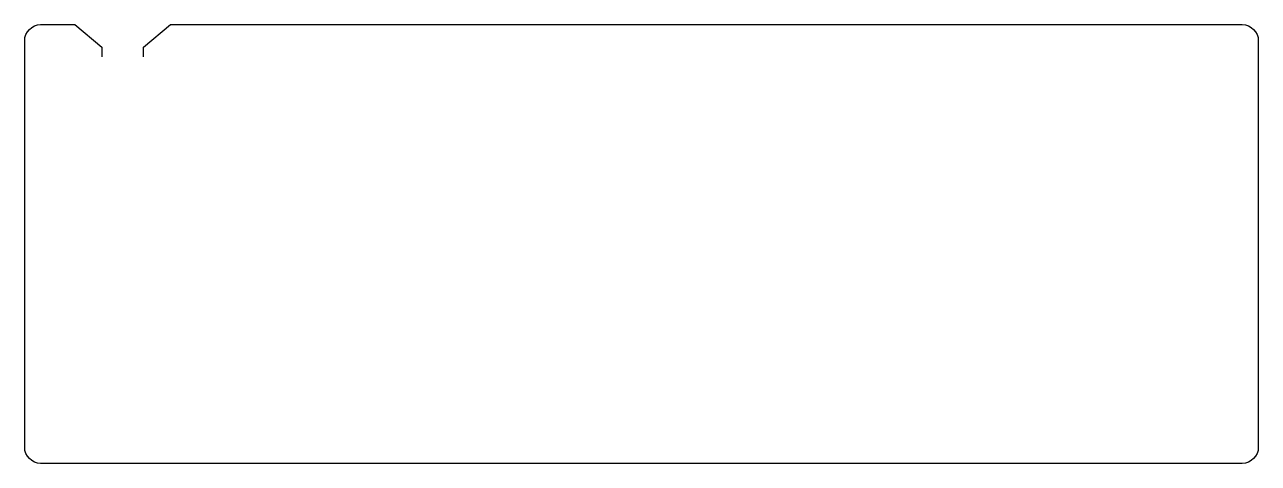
# Model space of a CAD drawing. Extents: x 129 to 514, y -350 to -213.
import ezdxf

# ---------------------------------------------------------------- set-up
doc = ezdxf.new("R2010")
doc.units = 0
doc.layers.get('0').update_dxf_attribs({"linetype": 'CONTINUOUS'})

msp = doc.modelspace()

# ---------------------------------------------------------------- linework, layer by layer
at = {"color": 7}
for points in [[(134.1882, -213.233), (144.8562, -213.233), (153.2636, -220.2434), (153.2636, -223.2406)], [(166.2684, -223.2406), (166.2684, -220.2434), (174.7012, -213.233), (509.1938, -213.233)], [(129.2098, -345.2368), (129.2098, -218.2368)], [(514.1976, -218.2368), (514.1976, -345.2368)], [(509.1938, -350.2406), (134.1882, -350.2406)]]:
    msp.add_lwpolyline(points, dxfattribs=at)
for points in [[(129.2098, -218.2368), (129.2098, -215.4682), (131.445, -213.233), (134.1882, -213.233)], [(509.1938, -213.233), (511.9624, -213.233), (514.1976, -215.4682), (514.1976, -218.2368)], [(134.1882, -350.2406), (131.445, -350.2406), (129.2098, -347.98), (129.2098, -345.2368)], [(514.1976, -345.2368), (514.1976, -347.98), (511.9624, -350.2406), (509.1938, -350.2406)]]:
    msp.add_open_spline(points, degree=3, dxfattribs=at)

doc.saveas('drawing.dxf')
